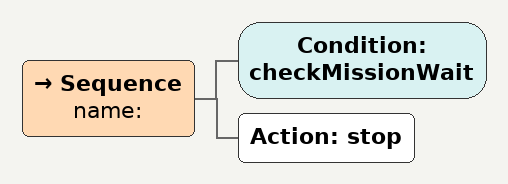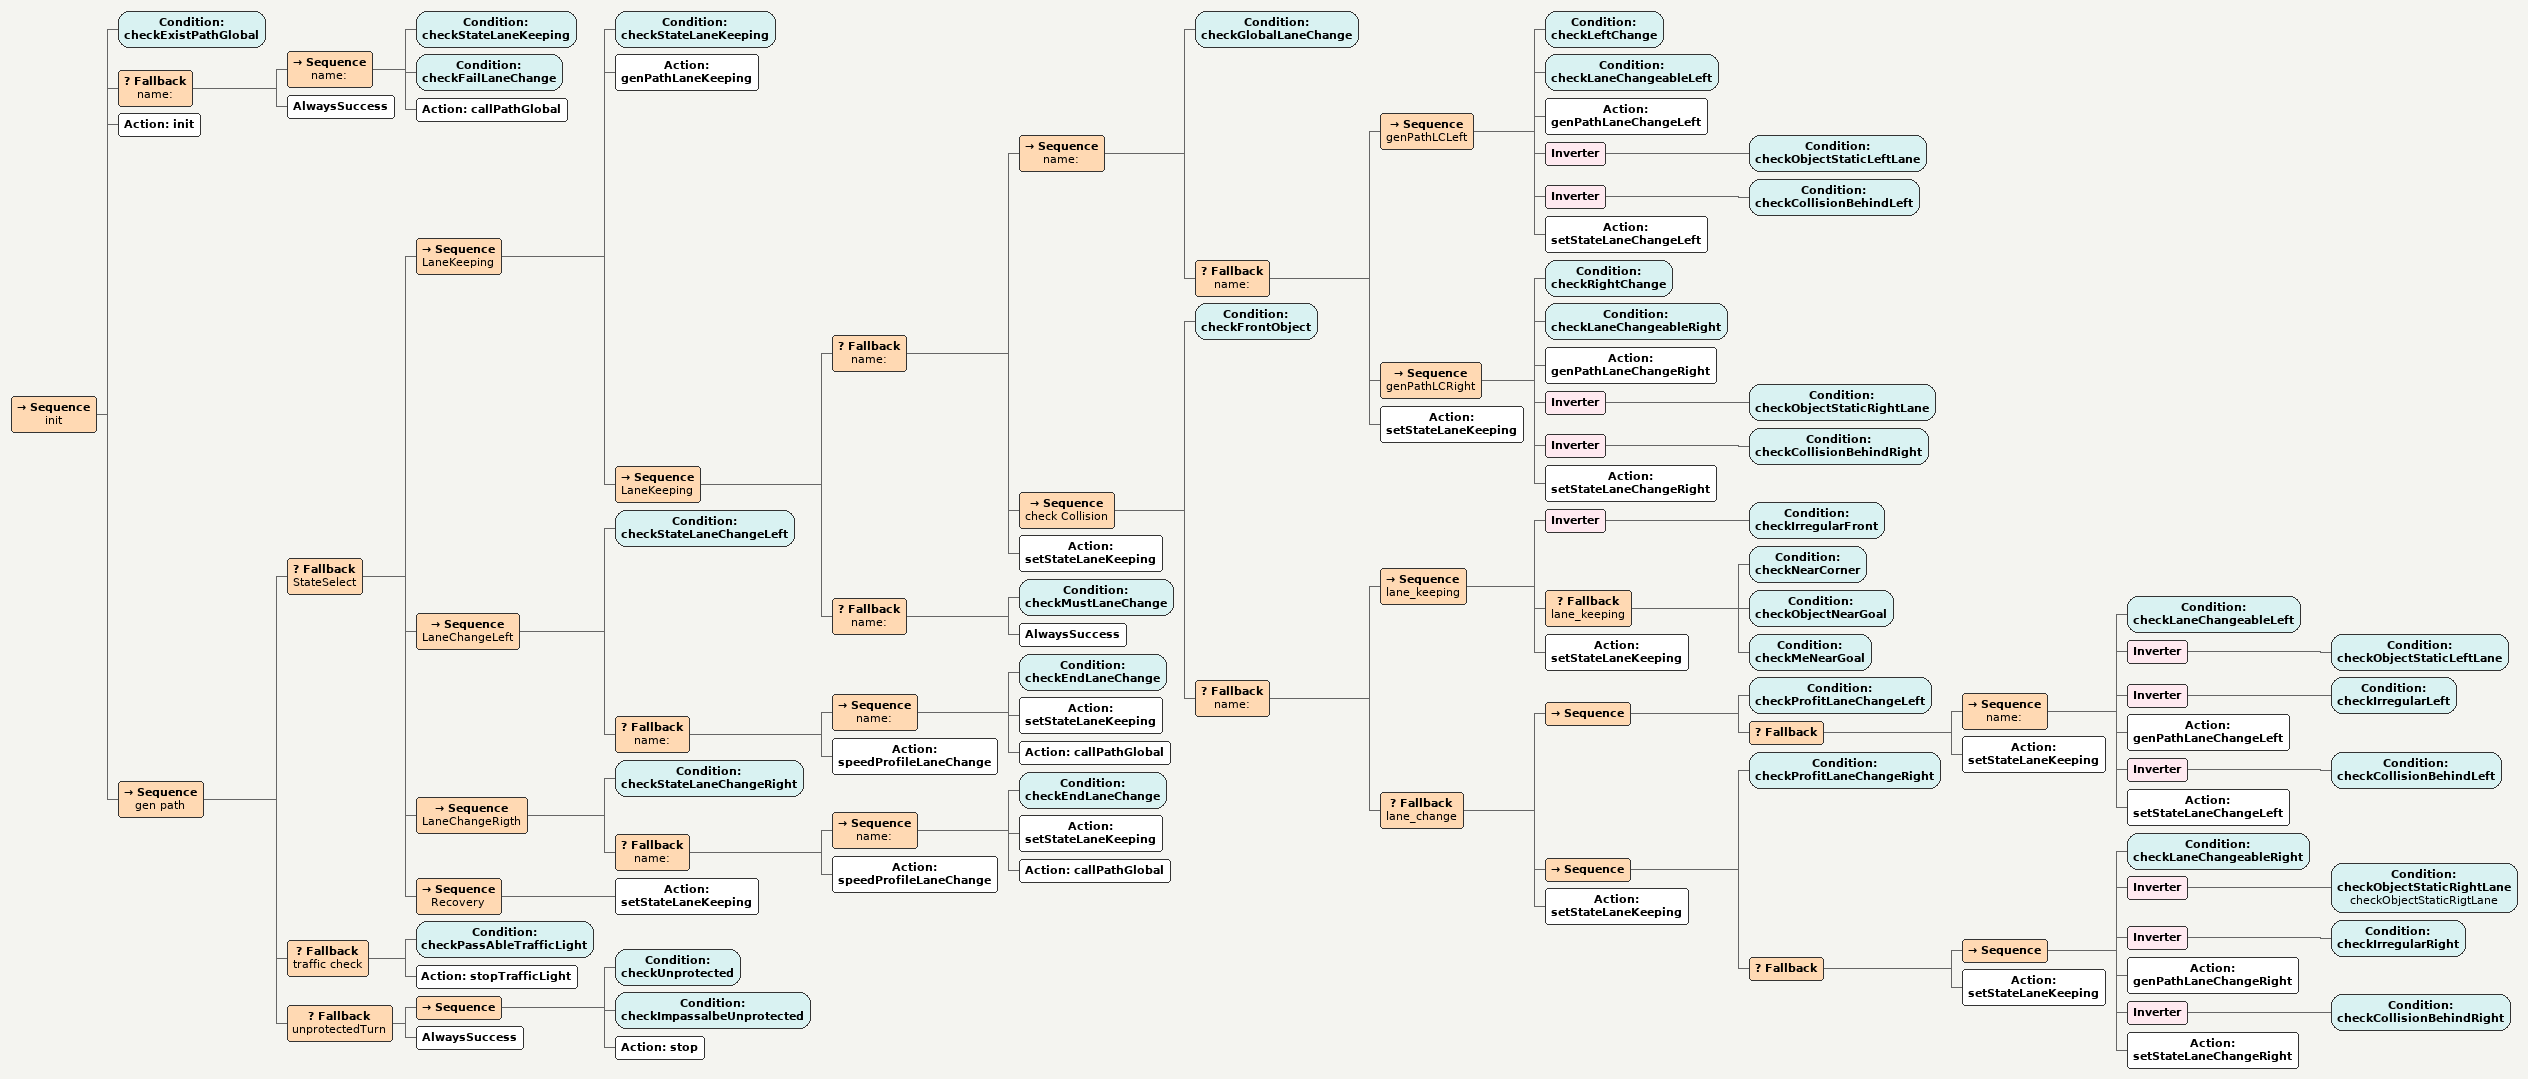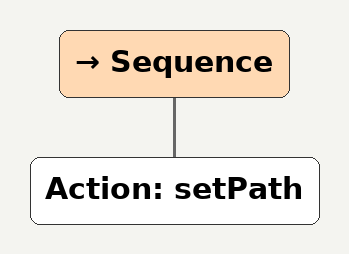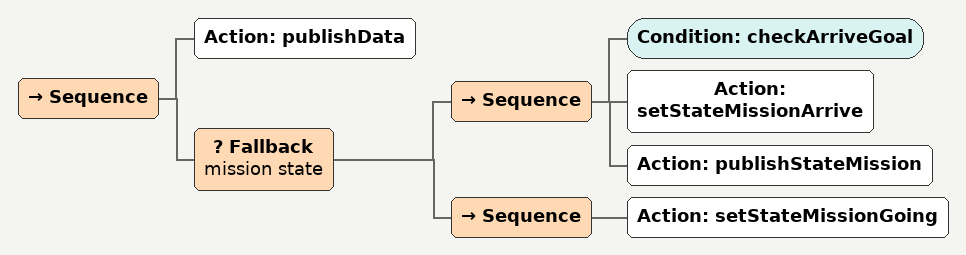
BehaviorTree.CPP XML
<Sequence name="">
    <Condition ID="checkMissionWait"/>
    <Action ID="stop"/>
</Sequence>

<Sequence name="init">
    <Condition ID="checkExistPathGlobal"/>
    <Fallback name="">
        <Sequence name="">
            <Condition ID="checkStateLaneKeeping"/>
            <Condition ID="checkFailLaneChange"/>
            <Action ID="callPathGlobal"/>
        </Sequence>
        <AlwaysSuccess/>
    </Fallback>
    <Action ID="init"/>
    <Sequence name="gen path">
        <Fallback name="StateSelect">
            <Sequence name="LaneKeeping">
                <Condition ID="checkStateLaneKeeping"/>
                <Action ID="genPathLaneKeeping"/>
                <Sequence name="LaneKeeping">
                    <Fallback name="">
                        <Sequence name="">
                            <Condition ID="checkGlobalLaneChange"/>
                            <Fallback name="">
                                <Sequence name="genPathLCLeft">
                                    <Condition ID="checkLeftChange"/>
                                    <Condition ID="checkLaneChangeableLeft"/>
                                    <Action ID="genPathLaneChangeLeft"/>
                                    <Inverter>
                                        <Condition ID="checkObjectStaticLeftLane"/>
                                    </Inverter>
                                    <Inverter>
                                        <Condition ID="checkCollisionBehindLeft"/>
                                    </Inverter>
                                    <Action ID="setStateLaneChangeLeft"/>
                                </Sequence>
                                <Sequence name="genPathLCRight">
                                    <Condition ID="checkRightChange"/>
                                    <Condition ID="checkLaneChangeableRight"/>
                                    <Action ID="genPathLaneChangeRight"/>
                                    <Inverter>
                                        <Condition ID="checkObjectStaticRightLane"/>
                                    </Inverter>
                                    <Inverter>
                                        <Condition ID="checkCollisionBehindRight"/>
                                    </Inverter>
                                    <Action ID="setStateLaneChangeRight"/>
                                </Sequence>
                                <Action ID="setStateLaneKeeping"/>
                            </Fallback>
                        </Sequence>
                        <Sequence name="check Collision">
                            <Condition ID="checkFrontObject"/>
                            <Fallback name="">
                                <Sequence name="lane_keeping">
                                    <Inverter>
                                        <Condition ID="checkIrregularFront"/>
                                    </Inverter>
                                    <Fallback name="lane_keeping">
                                        <Condition ID="checkNearCorner"/>
                                        <Condition ID="checkObjectNearGoal"/>
                                        <Condition ID="checkMeNearGoal"/>
                                    </Fallback>
                                    <Action ID="setStateLaneKeeping"/>
                                </Sequence>
                                <Fallback name="lane_change">
                                    <Sequence>
                                        <Condition ID="checkProfitLaneChangeLeft"/>
                                        <Fallback>
                                            <Sequence name="">
                                                <Condition ID="checkLaneChangeableLeft"/>
                                                <Inverter>
                                                    <Condition ID="checkObjectStaticLeftLane"/>
                                                </Inverter>
                                                <Inverter>
                                                    <Condition ID="checkIrregularLeft"/>
                                                </Inverter>
                                                <Action ID="genPathLaneChangeLeft"/>
                                                <Inverter>
                                                    <Condition ID="checkCollisionBehindLeft"/>
                                                </Inverter>
                                                <Action ID="setStateLaneChangeLeft"/>
                                            </Sequence>
                                            <Action ID="setStateLaneKeeping"/>
                                        </Fallback>
                                    </Sequence>
                                    <Sequence>
                                        <Condition ID="checkProfitLaneChangeRight"/>
                                        <Fallback>
                                            <Sequence>
                                                <Condition ID="checkLaneChangeableRight"/>
                                                <Inverter>
                                                    <Condition ID="checkObjectStaticRightLane" name="checkObjectStaticRigtLane"/>
                                                </Inverter>
                                                <Inverter>
                                                    <Condition ID="checkIrregularRight"/>
                                                </Inverter>
                                                <Action ID="genPathLaneChangeRight"/>
                                                <Inverter>
                                                    <Condition ID="checkCollisionBehindRight"/>
                                                </Inverter>
                                                <Action ID="setStateLaneChangeRight"/>
                                            </Sequence>
                                            <Action ID="setStateLaneKeeping"/>
                                        </Fallback>
                                    </Sequence>
                                    <Action ID="setStateLaneKeeping"/>
                                </Fallback>
                            </Fallback>
                        </Sequence>
                        <Action ID="setStateLaneKeeping"/>
                    </Fallback>
                    <Fallback name="">
                        <Condition ID="checkMustLaneChange"/>
                        <AlwaysSuccess/>
                    </Fallback>
                </Sequence>
            </Sequence>
            <Sequence name="LaneChangeLeft">
                <Condition ID="checkStateLaneChangeLeft"/>
                <Fallback name="">
                    <Sequence name="">
                        <Condition ID="checkEndLaneChange"/>
                        <Action ID="setStateLaneKeeping"/>
                        <Action ID="callPathGlobal"/>
                    </Sequence>
                    <Action ID="speedProfileLaneChange"/>
                </Fallback>
            </Sequence>
            <Sequence name="LaneChangeRigth">
                <Condition ID="checkStateLaneChangeRight"/>
                <Fallback name="">
                    <Sequence name="">
                        <Condition ID="checkEndLaneChange"/>
                        <Action ID="setStateLaneKeeping"/>
                        <Action ID="callPathGlobal"/>
                    </Sequence>
                    <Action ID="speedProfileLaneChange"/>
                </Fallback>
            </Sequence>
            <Sequence name="Recovery">
                <Action ID="setStateLaneKeeping"/>
            </Sequence>
        </Fallback>
        <Fallback name="traffic check">
            <Condition ID="checkPassAbleTrafficLight"/>
            <Action ID="stopTrafficLight"/>
        </Fallback>
        <Fallback name="unprotectedTurn">
            <Sequence>
                <Condition ID="checkUnprotected"/>
                <Condition ID="checkImpassalbeUnprotected"/>
                <Action ID="stop"/>
            </Sequence>
            <AlwaysSuccess/>
        </Fallback>
    </Sequence>
</Sequence>

<Sequence>
    <Action ID="setPath"/>
</Sequence>

<Sequence>
    <Action ID="publishData"/>
    <Fallback name="mission state">
        <Sequence>
            <Condition ID="checkArriveGoal"/>
            <Action ID="setStateMissionArrive"/>
            <Action ID="publishStateMission"/>
        </Sequence>
        <Sequence>
            <Action ID="setStateMissionGoing"/>
        </Sequence>
    </Fallback>
</Sequence>
